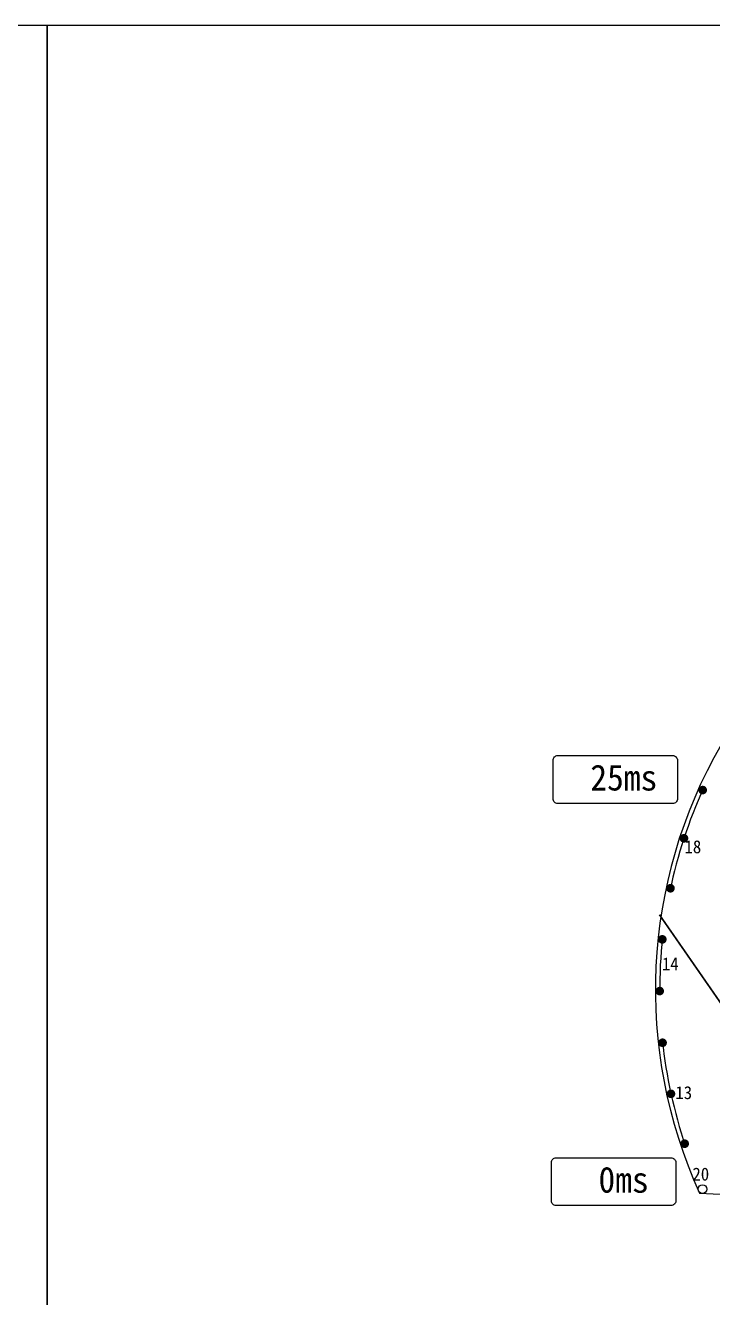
# Model space of a CAD drawing. Header units: millimetres. Extents: x -38550 to 41050, y 2900 to 31257.
# Drawn here: x 1000 to 8962, y 13958 to 28700 of the extents above; entities that cross this region are included whole.
import ezdxf
from ezdxf.enums import TextEntityAlignment as Align

# ---------------------------------------------------------------- set-up
doc = ezdxf.new("R2010")
doc.units = ezdxf.units.MM
doc.header["$LTSCALE"] = 500
doc.linetypes.add('A-DASHD01', pattern=[0.75, 0.5, -0.25])
for name, color, linetype in [('CS-BLST', 4, 'Continuous'), ('CS-BLST-HIDL', 2, 'A-DASHD01'), ('CS-BLST-LIN3', 2, 'Continuous'), ('CS-BLST-TEX1', 6, 'Continuous'), ('CS-BLST-TEX2', 3, 'Continuous'), ('CS-EXCV', 3, 'E-DIGLN01'), ('CS-TABL', 3, 'Continuous'), ('CX-PAPR', 2, 'Continuous')]:
    doc.layers.add(name, color=color, linetype=linetype)
doc.styles.add('굴림체', font='')
doc.styles.get('굴림체').set_extended_font_data('GulimChe')
doc.linetypes.add('E-DIGLN01', pattern='A,0.9,-0.2,[19,kscals.shx,S=0.1,R=180,X=0,Y=0],0.9', length=2)

msp = doc.modelspace()

# ---------------------------------------------------------------- linework, layer by layer
at = {"layer": 'CS-BLST', "lineweight": 0, "const_width": 50}
for points in [[(8839.3, 19862.6, 1), (8855.9, 19815.4, 1)], [(8619.7, 19302.6, 1), (8641.2, 19257.4, 1)], [(8460.8, 18722.4, 1), (8487, 18679.8, 1)], [(8364.6, 18128.6, 1), (8395.2, 18089, 1)], [(8332.1, 17527.9, 1), (8366.7, 17491.8, 1)], [(8363.7, 16927.1, 1), (8401.9, 16895, 1)], [(8459, 16333.2, 1), (8500.4, 16305.2, 1)], [(8616.9, 15752.7, 1), (8661.1, 15729.4, 1)]]:
    msp.add_lwpolyline(points, format="xyb", close=True, dxfattribs=at)
at = {"layer": 'CS-BLST'}
msp.add_circle((8844.2, 15215.6), 50, dxfattribs=at)
at = {"layer": 'CS-BLST-HIDL', "const_width": 20}
msp.add_lwpolyline([(11936.8, 17242.6), (9145.3, 17242.6), (8346.3, 18394.5)], dxfattribs=at)
at = {"layer": 'CS-BLST-LIN3', "flags": 128}
for points in [[(8858, 19861.8, 0.0555633), (8468.8, 18676.6, 0.0555633)], [(8382.6, 18133.6, 0.0288713), (8349.5, 17484.8, 0.0288713)], [(8380.1, 16935.9, 0.0555633), (8647, 15717.3)]]:
    msp.add_lwpolyline(points, format="xyb", dxfattribs=at)
at = {"layer": 'CS-EXCV', "flags": 128}
msp.add_lwpolyline([(18887.8, 15167.1, 0.2424339), (18638.6, 20363.5, 0.2679492), (13849.5, 23128.5, 0.2679492), (9060.4, 20363.5, 0.2424339), (8811.2, 15167.1)], format="xyb", dxfattribs=at)
at = {"layer": 'CS-EXCV'}
msp.add_arc((13849.5, 122092.9), 107044.4, 267.302261, 272.697739, dxfattribs=at)
at = {"layer": 'CS-TABL'}
for points in [[(7113.7, 19738.7), (7113.7, 20184.1, -0.4142136), (7168.6, 20239), (8500.3, 20239, -0.4142136), (8555.2, 20184.1), (8555.2, 19738.7, -0.4142136), (8500.3, 19683.8), (7168.6, 19683.8, -0.4142136)], [(7094.2, 15078.7), (7094.2, 15524.1, -0.4142136), (7149, 15579), (8480.7, 15579, -0.4142136), (8535.6, 15524.1), (8535.6, 15078.7, -0.4142136), (8480.7, 15023.8), (7149, 15023.8, -0.4142136)]]:
    msp.add_lwpolyline(points, format="xyb", close=True, dxfattribs=at)
at = {"layer": 'CX-PAPR'}
for points in [[(-38550, 2900), (1250, 2900), (1250, 28700), (-38550, 28700)], [(1250, 2900), (41050, 2900), (41050, 28700), (1250, 28700)]]:
    msp.add_lwpolyline(points, close=True, dxfattribs=at)

# ---------------------------------------------------------------- texts
at = {"layer": 'CS-BLST-TEX1', "style": '굴림체'}
for s, p in [('  25ms', (7739.5, 19984)), ('  0ms', (7737, 15323.9))]:
    msp.add_text(s, height=300, dxfattribs=at).set_placement(p, align=Align.MIDDLE_CENTER)
at = {"layer": 'CS-BLST-TEX2', "style": '굴림체'}
for s, rotation, p in [('18', 360, (8733.8, 19181.2)), ('14', 360, (8472.3, 17824.8)), ('13', 360, (8628.1, 16331.7)), ('20', 0, (8825.7, 15387.7, 0))]:
    msp.add_text(s, height=150, rotation=rotation, dxfattribs=at).set_placement(p, align=Align.MIDDLE)

doc.saveas('drawing.dxf')
